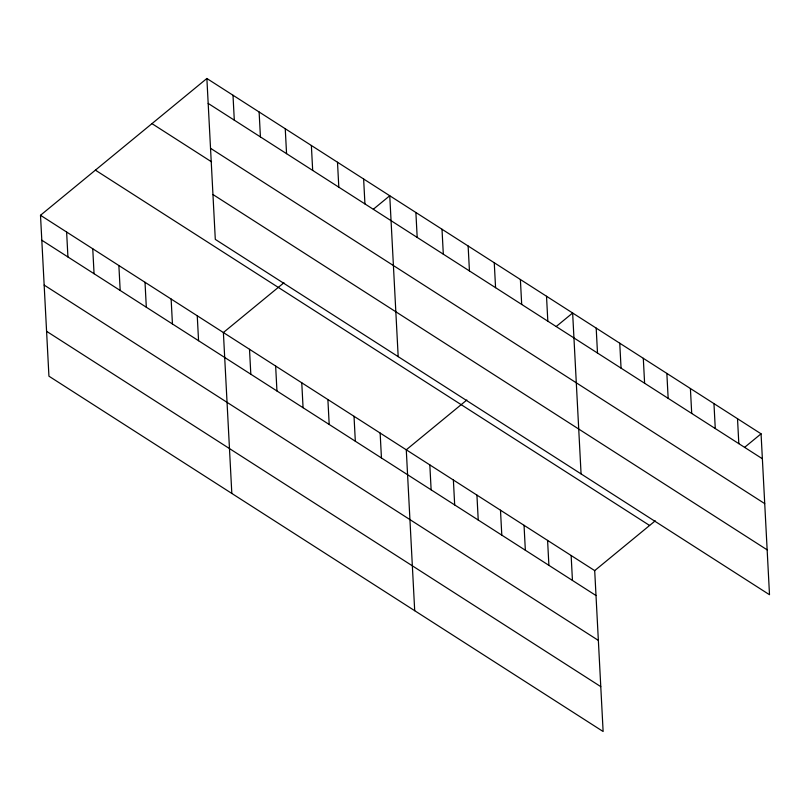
<?xml version="1.0" encoding="UTF-8"?>
<svg xmlns="http://www.w3.org/2000/svg" width="810" height="810" viewBox="0 0 810 810"><rect width="100%" height="100%" fill="white"/><g stroke="black" fill="none" stroke-linecap="round" stroke-linejoin="round"><path stroke-width="1.21" d="M655.26 520.82L594.702 570.615L603.126 731.511L48.934 376.184L40.5 215.278L206.874 78.489L761.066 433.816L769.5 594.722L215.298 239.385L206.874 78.489M283.945 282.751L223.388 332.535L231.822 493.442M373.38 209.213L389.752 195.747L398.186 356.653M466.833 400.008L406.276 449.803L414.7 610.699M556.267 326.47L572.64 313.004L581.074 473.911M744.694 447.282L761.066 433.816M208.18 103.417L762.372 458.754M210.529 148.291L764.721 503.617M151.966 123.626L211.531 161.828M212.949 194.522L767.151 549.848M95.398 170.14L649.6 525.467M40.5 215.278L594.702 570.615M41.806 240.216L596.008 595.542M44.155 285.079L598.357 640.406M46.585 331.31L600.777 686.637M737.515 418.719L738.821 443.647M713.964 403.613L715.27 428.551M690.404 388.517L691.71 413.444M666.853 373.41L668.159 398.348M643.302 358.314L644.608 383.241M619.751 343.207L621.057 368.145M596.19 328.111L597.496 353.038M571.141 555.508L572.447 580.436M546.517 296.257L547.823 321.185M547.59 540.412L548.896 565.34M520.385 279.501L521.691 304.438M524.04 525.305L525.346 550.233M494.262 262.754L495.568 287.682M500.489 510.209L501.795 535.137M468.129 246.007L469.446 270.935M476.928 495.102L478.234 520.03M442.007 229.25L443.313 254.178M453.377 480.006L454.683 504.934M429.826 464.899L431.133 489.827M415.884 212.503L417.19 237.431M380.143 433.046L381.449 457.974M363.629 179L364.935 203.928M354.021 416.3L355.327 441.227M337.497 162.243L338.813 187.181M327.888 399.543L329.194 424.47M311.374 145.496L312.68 170.424M301.766 382.796L303.072 407.724M285.252 128.739L286.558 153.677M275.643 366.039L276.949 390.977M259.119 111.993L260.425 136.92M249.51 349.292L250.816 374.22M232.996 95.246L234.303 120.174M197.255 315.789L198.561 340.716M171.133 299.042L172.439 323.97M145.01 282.285L146.316 307.213M118.878 265.538L120.184 290.466M92.755 248.781L94.061 273.719M66.622 232.035L67.929 256.962"/></g></svg>
